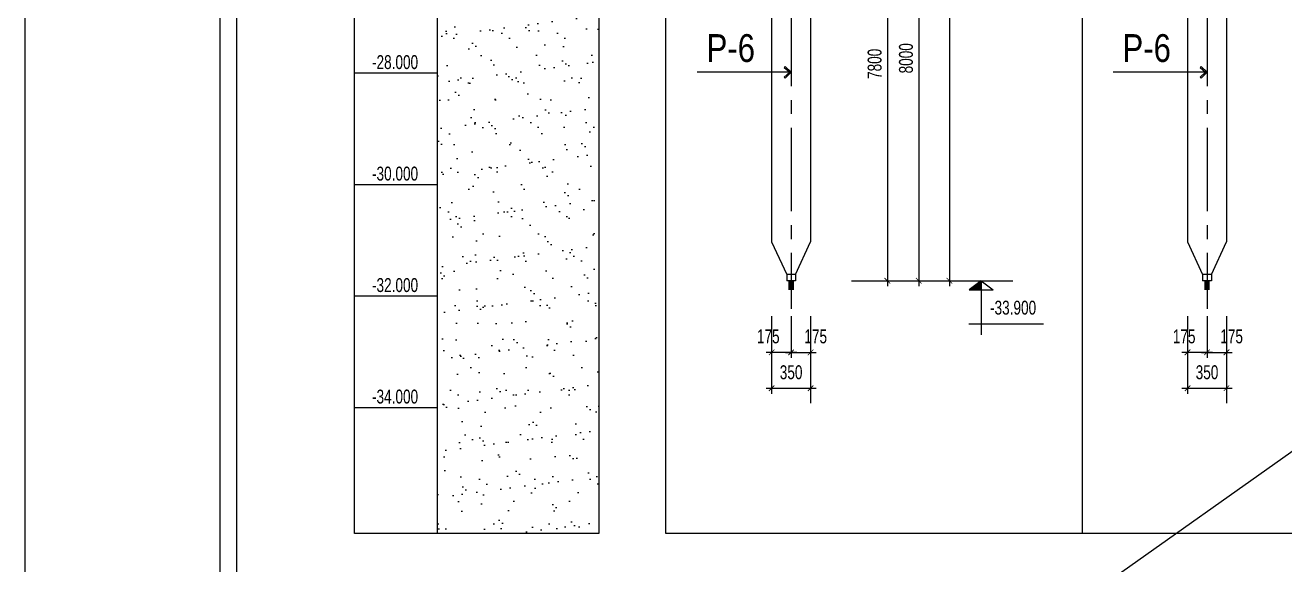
# Model space of a CAD drawing. Extents: x -24357 to 91799, y -17201 to -2351.
# Drawn here: x 47774 to 53432, y -13691 to -11265 of the extents above; entities that cross this region are included whole.
import ezdxf
from ezdxf.enums import TextEntityAlignment as Align

# ---------------------------------------------------------------- set-up
doc = ezdxf.new("R2010")
doc.units = 0
doc.header["$LTSCALE"] = 500
doc.header["$MEASUREMENT"] = 0
doc.header["$PDMODE"] = 3
doc.linetypes.add('CENTER2', pattern=[1.125, 0.75, -0.125, 0.125, -0.125])
doc.layers.get('0').update_dxf_attribs({"linetype": 'CONTINUOUS'})
doc.layers.get('DEFPOINTS').update_dxf_attribs({"linetype": 'CONTINUOUS'})
for name, color, linetype in [('CDC-KHUNGTEN', 7, 'CONTINUOUS'), ('CDC.01.AXIS', 160, 'CENTER2'), ('CDC.02.DIM', 1, 'CONTINUOUS'), ('CDC.03.BORDER', 3, 'CONTINUOUS'), ('CDC.06.TEXT', 2, 'CONTINUOUS'), ('CDC.10.HATCH', 251, 'CONTINUOUS'), ('CDC.11.NOTE', 8, 'CONTINUOUS')]:
    doc.layers.add(name, color=color, linetype=linetype)
doc.layers.add('KCS_Plotter', color=11, linetype='CONTINUOUS', plot=False)
doc.styles.add('ARIAL', font='arial.ttf', dxfattribs={"width": 0.7})
doc.dimstyles.new('DIM100-25', dxfattribs={"dimscale": 25, "dimtxt": 2.5, "dimasz": 1, "dimexe": 1, "dimexo": 0, "dimgap": 1, "dimtad": 1, "dimdec": 0, "dimlfac": 4, "dimzin": 0, "dimdsep": 46, "dimtxsty": 'ARIAL', "dimblk": 'ARCHTICK', "dimcen": 0, "dimdle": 1, "dimclrd": 1, "dimclre": 1, "dimclrt": 2, "dimadec": 0, "dimazin": 0, "dimtfac": 1, "dimtdec": 0, "dimtix": 1, "dimtmove": 2, "dimatfit": 3, "dimldrblk": 'ARCHTICK', "dimfxl": 1, "dimtolj": 1, "dimtzin": 0, "dimarcsym": 0})
doc.dimstyles.new('DIM100-50', dxfattribs={"dimscale": 25, "dimtxt": 2.5, "dimasz": 1, "dimexe": 1, "dimexo": 0, "dimgap": 1, "dimtad": 1, "dimdec": 0, "dimlfac": 2, "dimzin": 0, "dimdsep": 46, "dimtxsty": 'ARIAL', "dimblk": 'ARCHTICK', "dimblk1": 'ARCHTICK', "dimblk2": 'D', "dimcen": 0, "dimdle": 1, "dimclrd": 1, "dimclre": 1, "dimclrt": 2, "dimadec": 0, "dimazin": 0, "dimtfac": 1, "dimtdec": 0, "dimtix": 1, "dimtmove": 2, "dimatfit": 3, "dimldrblk": 'ARCHTICK', "dimfxl": 1, "dimtolj": 1, "dimtzin": 0, "dimarcsym": 0})

# ---------------------------------------------------------------- blocks, each defined once
blk = doc.blocks.new('_ArchTick')
at = {"color": 0, "linetype": 'ByBlock', "const_width": 0.15}
blk.add_lwpolyline([(-0.5, -0.5), (0.5, 0.5)], dxfattribs=at)
blk = doc.blocks.new('*D191')
at = {"layer": 'CDC.02.DIM', "color": 1, "lineweight": -2, "transparency": 16777216}
for p, q in [((51925.7, -4389.2), (51925.7, -12439.2)), ((51486, -4414.2), (51950.7, -4414.2)), ((51486, -12414.2), (51950.7, -12414.2))]:
    blk.add_line(p, q, dxfattribs=at)
at = {"layer": 'DEFPOINTS', "color": 0, "transparency": 16777216}
for p in [(51486, -4414.2), (51486, -12414.2), (51925.7, -12414.2)]:
    blk.add_point(p, dxfattribs=at)
at = {"layer": 'CDC.02.DIM', "color": 1, "lineweight": -2, "transparency": 16777216, "xscale": 25, "yscale": 25, "zscale": 25}
for p, rotation in [((51925.7, -4414.2), 90), ((51925.7, -12414.2), 270)]:
    blk.add_blockref('_ArchTick', p, dxfattribs=dict(at, rotation=rotation))
at = {"layer": 'CDC.02.DIM', "color": 2, "transparency": 16777216, "insert": (51868.7, -8414.2), "char_height": 62.5, "attachment_point": 5, "rotation": 90, "style": 'ARIAL'}
blk.add_mtext('\\A1;32000', dxfattribs=at)
blk = doc.blocks.new('*D192')
at = {"layer": 'CDC.02.DIM', "color": 1, "lineweight": -2, "transparency": 16777216}
for p, q in [((51126.9, -12572.8), (51126.9, -12761.1)), ((51214.4, -12572.8), (51214.4, -12761.1)), ((51239.4, -12736.1), (51101.9, -12736.1))]:
    blk.add_line(p, q, dxfattribs=at)
at = {"layer": 'DEFPOINTS', "color": 0, "transparency": 16777216}
for p in [(51126.9, -12572.8), (51214.4, -12572.8), (51126.9, -12736.1)]:
    blk.add_point(p, dxfattribs=at)
at = {"layer": 'CDC.02.DIM', "color": 1, "lineweight": -2, "transparency": 16777216, "xscale": 25, "yscale": 25, "zscale": 25, "rotation": 180}
blk.add_blockref('_ArchTick', (51126.9, -12736.1), dxfattribs=at)
at = {"layer": 'CDC.02.DIM', "color": 1, "lineweight": -2, "transparency": 16777216, "xscale": 25, "yscale": 25, "zscale": 25}
blk.add_blockref('_ArchTick', (51214.4, -12736.1), dxfattribs=at)
at = {"layer": 'CDC.02.DIM', "color": 2, "transparency": 16777216, "insert": (51111.7, -12664.6), "char_height": 62.5, "attachment_point": 5, "style": 'ARIAL'}
blk.add_mtext('\\A1;175', dxfattribs=at)
blk = doc.blocks.new('D')
at = {"layer": 'CDC.02.DIM'}
for p, q in [((-50, -50), (50, 50)), ((-86.75, 0), (86.75, 0))]:
    blk.add_line(p, q, dxfattribs=at)
blk = doc.blocks.new('*D193')
at = {"layer": 'CDC.02.DIM', "color": 1, "lineweight": -2, "transparency": 16777216}
for p, q in [((51214.4, -12572.8), (51214.4, -12761.1)), ((51301.9, -12572.8), (51301.9, -12761.1)), ((51189.4, -12736.1), (51326.9, -12736.1))]:
    blk.add_line(p, q, dxfattribs=at)
at = {"layer": 'DEFPOINTS', "color": 0, "transparency": 16777216}
for p in [(51214.4, -12572.8), (51301.9, -12572.8), (51301.9, -12736.1)]:
    blk.add_point(p, dxfattribs=at)
at = {"layer": 'CDC.02.DIM', "color": 1, "lineweight": -2, "transparency": 16777216, "xscale": 25, "yscale": 25, "zscale": 25, "rotation": 180}
blk.add_blockref('_ArchTick', (51214.4, -12736.1), dxfattribs=at)
at = {"layer": 'CDC.02.DIM', "color": 1, "lineweight": -2, "transparency": 16777216, "xscale": 25, "yscale": 25, "zscale": 25}
blk.add_blockref('_ArchTick', (51301.9, -12736.1), dxfattribs=at)
at = {"layer": 'CDC.02.DIM', "color": 2, "transparency": 16777216, "insert": (51324.9, -12664.6), "char_height": 62.5, "attachment_point": 5, "style": 'ARIAL'}
blk.add_mtext('\\A1;175', dxfattribs=at)
blk = doc.blocks.new('*D208')
at = {"layer": 'CDC.02.DIM', "color": 1, "lineweight": -2, "transparency": 16777216}
for p, q in [((51486, -10464.2), (51671.7, -10464.2)), ((51646.7, -10439.2), (51646.7, -12439.2)), ((51486, -12414.2), (51671.7, -12414.2))]:
    blk.add_line(p, q, dxfattribs=at)
at = {"layer": 'DEFPOINTS', "color": 0, "transparency": 16777216}
for p in [(51486, -10464.2), (51486, -12414.2), (51646.7, -12414.2)]:
    blk.add_point(p, dxfattribs=at)
at = {"layer": 'CDC.02.DIM', "color": 1, "lineweight": -2, "transparency": 16777216, "xscale": 25, "yscale": 25, "zscale": 25}
for p, rotation in [((51646.7, -10464.2), 90), ((51646.7, -12414.2), 270)]:
    blk.add_blockref('_ArchTick', p, dxfattribs=dict(at, rotation=rotation))
at = {"layer": 'CDC.02.DIM', "color": 2, "transparency": 16777216, "insert": (51589.8, -11439.2), "char_height": 62.5, "attachment_point": 5, "rotation": 90, "style": 'ARIAL'}
blk.add_mtext('\\A1;7800', dxfattribs=at)
blk = doc.blocks.new('*D210')
at = {"layer": 'CDC.02.DIM', "color": 1, "lineweight": -2, "transparency": 16777216}
for p, q in [((51787.5, -10389.2), (51787.5, -12439.2)), ((51486, -10414.2), (51812.5, -10414.2)), ((51486, -12414.2), (51812.5, -12414.2))]:
    blk.add_line(p, q, dxfattribs=at)
at = {"layer": 'DEFPOINTS', "color": 0, "transparency": 16777216}
for p in [(51486, -10414.2), (51486, -12414.2), (51787.5, -12414.2)]:
    blk.add_point(p, dxfattribs=at)
at = {"layer": 'CDC.02.DIM', "color": 1, "lineweight": -2, "transparency": 16777216, "xscale": 25, "yscale": 25, "zscale": 25}
for p, rotation in [((51787.5, -10414.2), 90), ((51787.5, -12414.2), 270)]:
    blk.add_blockref('_ArchTick', p, dxfattribs=dict(at, rotation=rotation))
at = {"layer": 'CDC.02.DIM', "color": 2, "transparency": 16777216, "insert": (51730.6, -11414.2), "char_height": 62.5, "attachment_point": 5, "rotation": 90, "style": 'ARIAL'}
blk.add_mtext('\\A1;8000', dxfattribs=at)
blk = doc.blocks.new('*D218')
at = {"layer": 'CDC.02.DIM', "color": 1, "lineweight": -2, "transparency": 16777216}
for p, q in [((51126.9, -12572.8), (51126.9, -12922.3)), ((51301.9, -12572.8), (51301.9, -12922.3)), ((51101.9, -12897.3), (51326.9, -12897.3))]:
    blk.add_line(p, q, dxfattribs=at)
at = {"layer": 'DEFPOINTS', "color": 0, "transparency": 16777216}
for p in [(51126.9, -12572.8), (51301.9, -12572.8), (51301.9, -12897.3)]:
    blk.add_point(p, dxfattribs=at)
at = {"layer": 'CDC.02.DIM', "color": 1, "lineweight": -2, "transparency": 16777216, "xscale": 25, "yscale": 25, "zscale": 25, "rotation": 180}
blk.add_blockref('_ArchTick', (51126.9, -12897.3), dxfattribs=at)
at = {"layer": 'CDC.02.DIM', "color": 1, "lineweight": -2, "transparency": 16777216, "xscale": 25, "yscale": 25, "zscale": 25}
blk.add_blockref('_ArchTick', (51301.9, -12897.3), dxfattribs=at)
at = {"layer": 'CDC.02.DIM', "color": 2, "transparency": 16777216, "insert": (51214.4, -12825.8), "char_height": 62.5, "attachment_point": 5, "style": 'ARIAL'}
blk.add_mtext('\\A1;350', dxfattribs=at)
blk = doc.blocks.new('*D219')
at = {"layer": 'CDC.02.DIM', "color": 1, "lineweight": -2, "transparency": 16777216}
for p, q in [((52995.2, -12572.8), (52995.2, -12761.1)), ((53082.7, -12572.8), (53082.7, -12761.1)), ((53107.7, -12736.1), (52970.2, -12736.1))]:
    blk.add_line(p, q, dxfattribs=at)
at = {"layer": 'DEFPOINTS', "color": 0, "transparency": 16777216}
for p in [(52995.2, -12572.8), (53082.7, -12572.8), (52995.2, -12736.1)]:
    blk.add_point(p, dxfattribs=at)
at = {"layer": 'CDC.02.DIM', "color": 1, "lineweight": -2, "transparency": 16777216, "xscale": 25, "yscale": 25, "zscale": 25, "rotation": 180}
blk.add_blockref('_ArchTick', (52995.2, -12736.1), dxfattribs=at)
at = {"layer": 'CDC.02.DIM', "color": 1, "lineweight": -2, "transparency": 16777216, "xscale": 25, "yscale": 25, "zscale": 25}
blk.add_blockref('_ArchTick', (53082.7, -12736.1), dxfattribs=at)
at = {"layer": 'CDC.02.DIM', "color": 2, "transparency": 16777216, "insert": (52980, -12664.6), "char_height": 62.5, "attachment_point": 5, "style": 'ARIAL'}
blk.add_mtext('\\A1;175', dxfattribs=at)
blk = doc.blocks.new('*D220')
at = {"layer": 'CDC.02.DIM', "color": 1, "lineweight": -2, "transparency": 16777216}
for p, q in [((53082.7, -12572.8), (53082.7, -12761.1)), ((53170.2, -12572.8), (53170.2, -12761.1)), ((53057.7, -12736.1), (53195.2, -12736.1))]:
    blk.add_line(p, q, dxfattribs=at)
at = {"layer": 'DEFPOINTS', "color": 0, "transparency": 16777216}
for p in [(53082.7, -12572.8), (53170.2, -12572.8), (53170.2, -12736.1)]:
    blk.add_point(p, dxfattribs=at)
at = {"layer": 'CDC.02.DIM', "color": 1, "lineweight": -2, "transparency": 16777216, "xscale": 25, "yscale": 25, "zscale": 25, "rotation": 180}
blk.add_blockref('_ArchTick', (53082.7, -12736.1), dxfattribs=at)
at = {"layer": 'CDC.02.DIM', "color": 1, "lineweight": -2, "transparency": 16777216, "xscale": 25, "yscale": 25, "zscale": 25}
blk.add_blockref('_ArchTick', (53170.2, -12736.1), dxfattribs=at)
at = {"layer": 'CDC.02.DIM', "color": 2, "transparency": 16777216, "insert": (53193.2, -12664.6), "char_height": 62.5, "attachment_point": 5, "style": 'ARIAL'}
blk.add_mtext('\\A1;175', dxfattribs=at)
blk = doc.blocks.new('*D221')
at = {"layer": 'CDC.02.DIM', "color": 1, "lineweight": -2, "transparency": 16777216}
for p, q in [((52995.2, -12572.8), (52995.2, -12922.3)), ((53170.2, -12572.8), (53170.2, -12922.3)), ((52970.2, -12897.3), (53195.2, -12897.3))]:
    blk.add_line(p, q, dxfattribs=at)
at = {"layer": 'DEFPOINTS', "color": 0, "transparency": 16777216}
for p in [(52995.2, -12572.8), (53170.2, -12572.8), (53170.2, -12897.3)]:
    blk.add_point(p, dxfattribs=at)
at = {"layer": 'CDC.02.DIM', "color": 1, "lineweight": -2, "transparency": 16777216, "xscale": 25, "yscale": 25, "zscale": 25, "rotation": 180}
blk.add_blockref('_ArchTick', (52995.2, -12897.3), dxfattribs=at)
at = {"layer": 'CDC.02.DIM', "color": 1, "lineweight": -2, "transparency": 16777216, "xscale": 25, "yscale": 25, "zscale": 25}
blk.add_blockref('_ArchTick', (53170.2, -12897.3), dxfattribs=at)
at = {"layer": 'CDC.02.DIM', "color": 2, "transparency": 16777216, "insert": (53082.7, -12825.8), "char_height": 62.5, "attachment_point": 5, "style": 'ARIAL'}
blk.add_mtext('\\A1;350', dxfattribs=at)
blk = doc.blocks.new('KHUNG A1')
at = {"layer": 'CDC-KHUNGTEN'}
blk.add_lwpolyline([(10366.22, 712.17), (10366.22, 1278.17), (9655.22, 1278.17), (9655.22, 712.17)], close=True, dxfattribs=at)
at = {"layer": 'CDC.10.HATCH', "color": 8}
blk.add_lwpolyline([(9652.22, 709.17), (10447.22, 709.17), (10447.22, 1281.17), (9652.22, 1281.17)], close=True, dxfattribs=at)
at = {"layer": 'DEFPOINTS', "color": 1}
blk.add_lwpolyline([(9617.22, 698.17), (9617.22, 1292.17), (10458.22, 1292.17), (10458.22, 698.17), (9617.22, 698.17)], close=True, dxfattribs=at)

msp = doc.modelspace()

# ---------------------------------------------------------------- hatches: boundary and pattern name
at = {"layer": 'CDC.10.HATCH'}
h = msp.add_hatch(dxfattribs=at)
h.set_pattern_fill('AR-SAND', color=256, scale=80, style=0)
h.set_pattern_definition([(37.5, (-33044.4, -142544.5), (-5.03947, 154.1459), [0, -121.6, 0, -136, 0, -130]), (7.5, (-33044.4, -142544.5), (141.58214, 225.77169), [0, -65.6, 0, -109.6, 0, -42]), (327.5, (-33142.8, -142544.5), (249.13135, 0.45272), [0, -40, 0, -144, 0, -188]), (317.5, (-33142.8, -142544.5), (240.49013, 70.21405), [0, -20, 0, -94.4, 0, -108])])
h.paths.add_polyline_path([(49624.69, -13550.39), (50351.16, -13550.39), (50351.16, -9976.74), (49624.69, -9976.74)])
h.paths.add_polyline_path([(49955.3, -10383.88), (50020.55, -10383.88), (50020.55, -10290.13), (49955.3, -10290.13)], flags=24)
h.paths.add_polyline_path([(49782.53, -10661.25), (50145.77, -10661.25), (50145.77, -10523.06), (49782.53, -10523.06)], flags=24)
h.paths.add_polyline_path([(49732.53, -10541.25), (50192.85, -10541.25), (50192.85, -10403.06), (49732.53, -10403.06)], flags=24)

# ---------------------------------------------------------------- linework, layer by layer
at = {"layer": 'CDC.01.AXIS'}
for p, q in [((51214.41, -4414.24), (51214.41, -12540.15)), ((53082.71, -4414.24), (53082.71, -12540.15))]:
    msp.add_line(p, q, dxfattribs=at)
at = {"layer": 'CDC.02.DIM'}
for p, q in [((51301.91, -12572.79), (51301.91, -12964.16)), ((53170.21, -12572.79), (53170.21, -12964.16))]:
    msp.add_line(p, q, dxfattribs=at)
at = {"layer": 'CDC.03.BORDER'}
for p, q in [((49624.69, -3138.9), (49624.69, -13550.39)), ((52521.8, -3598.9), (52521.8, -13550.39)), ((51126.91, -10464.24), (51126.91, -12239.24)), ((51301.91, -10464.24), (51301.91, -12239.24)), ((52995.21, -10464.24), (52995.21, -12239.24)), ((53170.21, -10464.24), (53170.21, -12239.24)), ((49253.64, -11480.15), (49624.69, -11480.15)), ((49253.64, -11981.29), (49624.69, -11981.29)), ((51126.91, -12239.24), (51194.41, -12385.69)), ((51234.41, -12385.69), (51301.91, -12239.24)), ((52995.21, -12239.24), (53062.71, -12385.69)), ((53102.71, -12385.69), (53170.21, -12239.24)), ((51234.41, -12385.69), (51194.41, -12385.69)), ((51194.41, -12385.69), (51194.41, -12414.24)), ((51234.41, -12385.69), (51234.41, -12414.24)), ((53102.71, -12385.69), (53062.71, -12385.69)), ((53062.71, -12385.69), (53062.71, -12414.24)), ((53102.71, -12385.69), (53102.71, -12414.24)), ((51234.41, -12414.24), (51194.41, -12414.24)), ((53102.71, -12414.24), (53062.71, -12414.24)), ((49253.64, -12482.43), (49624.69, -12482.43)), ((49253.64, -12983.56), (49624.69, -12983.56)), ((50351.16, -13550.39), (49253.64, -13550.39))]:
    msp.add_line(p, q, dxfattribs=at)
for points in [[(49253.64, -3138.9), (50351.16, -3138.9), (50351.16, -13550.39), (49253.64, -13550.39)], [(50651.16, -3138.9), (54392.45, -3138.9), (54392.45, -13550.39), (50651.16, -13550.39)]]:
    msp.add_lwpolyline(points, close=True, dxfattribs=at)
for points in [[(51214.41, -12414.24, 25, 25, 0), (51214.41, -12455.07, 50, 50, 0)], [(53082.71, -12414.24, 25, 25, 0), (53082.71, -12455.07, 50, 50, 0)]]:
    msp.add_lwpolyline(points, format="xyseb", dxfattribs=at)
at = {"layer": 'CDC.11.NOTE'}
for p, q in [((51925.66, -12414.24), (52210.91, -12414.24)), ((52068.28, -12414.24), (52014.28, -12455.63)), ((52068.28, -12414.24), (52068.28, -12656.77)), ((52068.28, -12414.24), (52122.28, -12455.63)), ((52014.28, -12455.63), (52122.28, -12455.63)), ((52011.99, -12607.95), (52347.66, -12607.95))]:
    msp.add_line(p, q, dxfattribs=at)
for points in [[(51214.41, -11477.3), (51187.68, -11450.57), (51183.23, -11455.03), (51208.11, -11477.3), (51183.23, -11499.58), (51187.68, -11504.03), (51214.41, -11477.3), (51214.41, -11477.3), (50792.26, -11477.3)], [(53082.71, -11477.3), (53055.98, -11450.57), (53051.52, -11455.03), (53076.41, -11477.3), (53051.52, -11499.58), (53055.98, -11504.03), (53082.71, -11477.3), (53082.71, -11477.3), (52660.55, -11477.3)]]:
    msp.add_lwpolyline(points, dxfattribs=at)
msp.add_solid([(52014.28, -12455.63), (52068.28, -12414.24), (52068.28, -12455.63), (52068.28, -12414.24)], dxfattribs=at)
at = {"layer": 'KCS_Plotter'}
msp.add_line((47773.64, -17201.4), (68798.64, -2351.4), dxfattribs=at)

# ---------------------------------------------------------------- block references
at = {"xscale": 25, "yscale": 25, "zscale": 25}
msp.add_blockref('KHUNG A1', (-192656.95, -34655.74), dxfattribs=at)

# ---------------------------------------------------------------- texts
at = {"layer": 'CDC.06.TEXT', "style": 'ARIAL', "width": 0.8}
for p in [(50943.44, -11430.73), (52811.73, -11430.73)]:
    msp.add_text('P-6', height=125, dxfattribs=at).set_placement(p, align=Align.CENTER)
at = {"layer": 'CDC.06.TEXT', "style": 'ARIAL', "width": 0.7}
for s, p in [('-28.000', (49435.16, -11431.29)), ('-30.000', (49435.16, -11932.42)), ('-32.000', (49435.16, -12433.56)), ('-33.900', (52211.56, -12535.04)), ('-34.000', (49435.16, -12934.7))]:
    msp.add_text(s, height=62.5, dxfattribs=at).set_placement(p, align=Align.MIDDLE)

# ---------------------------------------------------------------- dimensions: what is measured, and where the dimension line sits
at = {"layer": 'CDC.02.DIM'}
for base, p1, picture, middle in [((51925.66, -12414.24), (51486.05, -4414.24), '*D191', (51868.73, -8414.24)), ((51787.52, -12414.24), (51486.05, -10414.24), '*D210', (51730.61, -11414.24)), ((51646.73, -12414.24), (51486.05, -10464.24), '*D208', (51589.82, -11439.24))]:
    dim = msp.add_linear_dim(base=base, p1=p1, p2=(51486.05, -12414.24), angle=90, dimstyle='DIM100-25', dxfattribs=at)
    dim.commit()
    dim.dimension.update_dxf_attribs({"geometry": picture, "text_midpoint": middle})
for base, p1, p2, picture, middle in [((51126.91, -12736.13), (51214.41, -12572.79), (51126.91, -12572.79), '*D192', (51111.75, -12664.63)), ((51301.91, -12897.26), (51126.91, -12572.79), (51301.91, -12572.79), '*D218', (51214.41, -12825.76)), ((52995.21, -12736.13), (53082.71, -12572.79), (52995.21, -12572.79), '*D219', (52980.04, -12664.63)), ((53170.21, -12897.26), (52995.21, -12572.79), (53170.21, -12572.79), '*D221', (53082.71, -12825.76))]:
    dim = msp.add_linear_dim(base=base, p1=p1, p2=p2, dimstyle='DIM100-50', dxfattribs=at)
    dim.commit()
    dim.dimension.update_dxf_attribs({"geometry": picture, "text_midpoint": middle, "dimtype": 160})
for base, p1, p2, picture, middle in [((51301.91, -12736.13), (51214.41, -12572.79), (51301.91, -12572.79), '*D193', (51324.94, -12664.63)), ((53170.21, -12736.13), (53082.71, -12572.79), (53170.21, -12572.79), '*D220', (53193.24, -12664.63))]:
    dim = msp.add_linear_dim(base=base, p1=p1, p2=p2, angle=180, dimstyle='DIM100-50', dxfattribs=at)
    dim.commit()
    dim.dimension.update_dxf_attribs({"geometry": picture, "text_midpoint": middle, "dimtype": 160})

doc.saveas('drawing.dxf')
